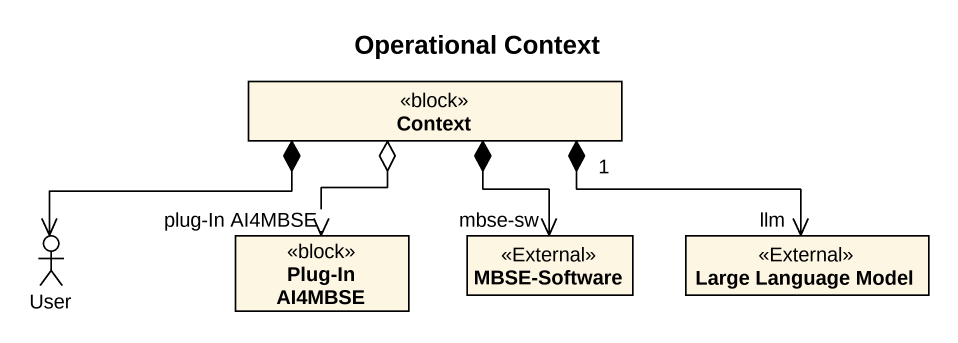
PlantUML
@startuml
title Operational Context
allowmixing
hide circle
hide empty members
class Context <<block>>
actor User
class "Plug-In AI4MBSE" as Plug_In_AI4MBSE <<block>>
class "MBSE-Software" as MBSE_Software <<External>>
class "Large Language Model" as Large_Language_Model <<External>>
Context *-left-> User
Context o--> "plug-In AI4MBSE" Plug_In_AI4MBSE
Context *--> "mbse-sw" MBSE_Software
Context "1" *-right-> "llm" Large_Language_Model
@enduml
